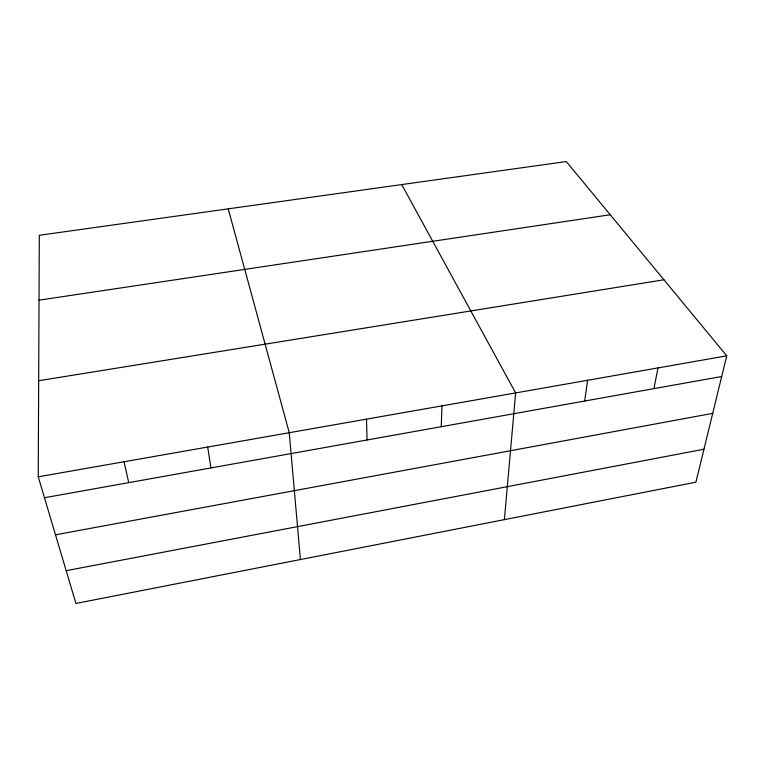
<?xml version="1.0" encoding="UTF-8"?>
<svg xmlns="http://www.w3.org/2000/svg" width="765" height="765" viewBox="0 0 765 765"><rect width="100%" height="100%" fill="white"/><g stroke="black" fill="none" stroke-linecap="round" stroke-linejoin="round"><path stroke-width="1.15" d="M38.25 476.825L39.311 235.285L566.291 161.549L726.75 355.83L695.911 482.18L75.917 603.451L38.25 476.825L726.75 355.83M441.271 426.698L441.95 405.88M504.393 519.645L515.629 392.933L401.74 184.575M584.661 401.032L587.625 380.282M653.951 388.63L657.977 367.917M66.172 570.69L703.953 449.227M55.501 534.812L712.712 413.358M44.466 497.728L721.701 376.504M38.671 380.741L663.934 279.77M39.025 300.167L610.231 214.745M228.228 208.855L289.256 432.713L300.416 559.54M124.045 461.744L128.73 482.639M207.688 447.047L210.911 467.931M366.512 419.134L367.057 439.98"/></g></svg>
